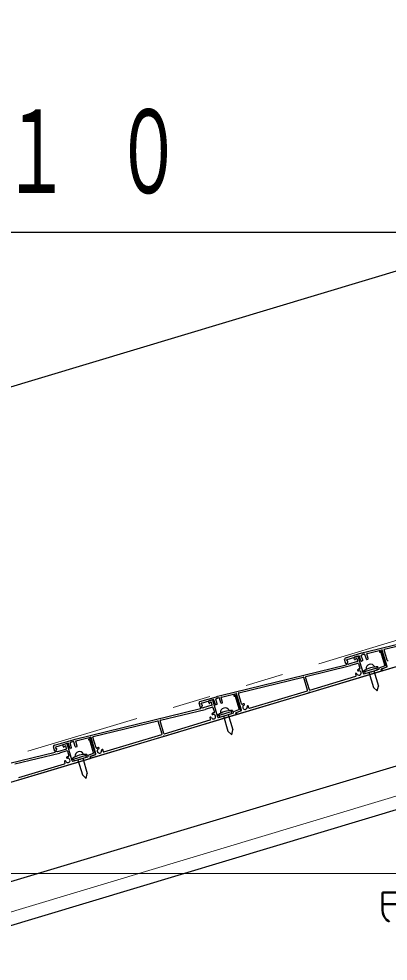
# Model space of a CAD drawing. Units: millimetres on the paper. Extents: x -385 to 224, y -9 to 267.
# Drawn here: x -115.5 to -105.78, y 213.36 to 238.13 of the extents above; entities that cross this region are included whole.
import ezdxf

# ---------------------------------------------------------------- set-up
doc = ezdxf.new("R2010")
doc.units = ezdxf.units.MM
doc.linetypes.add('USER3', pattern=[8, 3, -1, 1, -1, 1, -1])
doc.layers.add('LY_1', color=190, linetype='Continuous', lineweight=25)
doc.styles.add('ＭＳ ゴシック', font='')
doc.styles.get('ＭＳ ゴシック').set_extended_font_data('MS Gothic')

msp = doc.modelspace()

# ---------------------------------------------------------------- linework, layer by layer
at = {"layer": 'LY_1', "color": 7, "linetype": 'USER3', "lineweight": 13}
msp.add_line((-51.089, 238.13), (-126.104, 215.626), dxfattribs=at)
at = {"layer": 'LY_1', "color": 7}
for p, q in [((-122.417, 216.049), (-51.089, 237.448)), ((-120.249, 214.09), (-51.922, 234.588)), ((-122.18, 226.519), (-102.18, 232.519)), ((-122.179, 232.518), (-102.179, 232.518)), ((-106.848, 221.244), (-106.846, 221.244)), ((-106.424, 220.962), (-106.429, 220.978)), ((-106.424, 220.962), (-106.041, 221.077)), ((-106.378, 220.924), (-106.392, 220.972)), ((-106.378, 220.924), (-106.058, 221.019)), ((-106.358, 221.034), (-106.355, 221.023)), ((-106.154, 220.991), (-106.034, 220.591)), ((-106.135, 221.101), (-106.132, 221.09)), ((-106.058, 221.019), (-106.073, 221.067)), ((-106.041, 221.077), (-106.046, 221.093)), ((-106.282, 220.952), (-106.162, 220.552)), ((-106.065, 220.461), (-106.162, 220.552)), ((-106.065, 220.461), (-106.034, 220.591)), ((-110.679, 220.095), (-110.677, 220.095)), ((-110.255, 219.813), (-110.26, 219.829)), ((-110.255, 219.813), (-109.872, 219.928)), ((-110.209, 219.774), (-110.223, 219.822)), ((-110.209, 219.774), (-109.89, 219.87)), ((-110.19, 219.884), (-110.186, 219.874)), ((-110.113, 219.803), (-109.993, 219.403)), ((-109.985, 219.841), (-109.865, 219.441)), ((-109.966, 219.952), (-109.963, 219.941)), ((-109.89, 219.87), (-109.904, 219.918)), ((-109.872, 219.928), (-109.877, 219.944)), ((-109.896, 219.311), (-109.993, 219.403)), ((-109.896, 219.311), (-109.865, 219.441)), ((-114.51, 218.945), (-114.509, 218.945)), ((-114.086, 218.663), (-113.703, 218.778)), ((-113.797, 218.802), (-113.794, 218.791)), ((-113.721, 218.721), (-113.735, 218.769)), ((-113.703, 218.778), (-113.708, 218.794)), ((-114.086, 218.663), (-114.091, 218.679)), ((-114.04, 218.625), (-114.054, 218.673)), ((-114.04, 218.625), (-113.721, 218.721)), ((-114.021, 218.735), (-114.018, 218.724)), ((-113.944, 218.654), (-113.824, 218.253)), ((-113.817, 218.692), (-113.697, 218.292)), ((-113.727, 218.162), (-113.824, 218.253)), ((-113.727, 218.162), (-113.697, 218.292)), ((-118.851, 213.358), (-102.988, 218.117))]:
    msp.add_line(p, q, dxfattribs=at)
at = {"layer": 'LY_1'}
for p, q in [((-106.357, 221.494), (-103.051, 222.3)), ((-105.879, 221.559), (-104.179, 221.973)), ((-106.448, 221.449), (-106.437, 221.47)), ((-106.437, 221.47), (-106.357, 221.494)), ((-106.333, 221.448), (-105.947, 221.542)), ((-106, 221.496), (-105.955, 221.51)), ((-105.999, 221.477), (-105.973, 221.471)), ((-105.867, 221.137), (-105.965, 221.464)), ((-105.822, 221.1), (-105.942, 221.503)), ((-105.806, 221.105), (-105.935, 221.535)), ((-105.92, 220.998), (-104.038, 221.563)), ((-105.803, 221.269), (-105.886, 221.546)), ((-106.887, 221.171), (-106.922, 221.289)), ((-106.9, 221.331), (-106.469, 221.46)), ((-106.868, 221.169), (-106.836, 221.229)), ((-106.859, 221.251), (-106.867, 221.278)), ((-106.86, 221.291), (-106.544, 221.385)), ((-106.585, 221.234), (-106.819, 221.164)), ((-106.662, 221.291), (-106.675, 221.336)), ((-106.576, 221.376), (-106.668, 221.348)), ((-106.629, 221.306), (-106.644, 221.287)), ((-106.609, 221.314), (-106.625, 221.309)), ((-106.579, 221.246), (-106.597, 221.307)), ((-106.428, 220.919), (-106.563, 221.369)), ((-106.494, 221.254), (-106.531, 221.379)), ((-106.446, 221.269), (-106.484, 221.393)), ((-106.453, 221.256), (-106.482, 221.247)), ((-106.4, 221.428), (-106.477, 221.405)), ((-106.448, 221.449), (-106.469, 221.46)), ((-106.35, 221.297), (-106.388, 221.422)), ((-106.303, 221.312), (-106.34, 221.436)), ((-106.338, 221.291), (-106.309, 221.299)), ((-110.188, 220.344), (-106.882, 221.15)), ((-107.942, 220.84), (-106.767, 221.127)), ((-107.837, 220.423), (-105.955, 220.988)), ((-106.876, 221.155), (-106.866, 221.174)), ((-106.852, 221.178), (-106.826, 221.165)), ((-106.571, 221.186), (-106.767, 221.127)), ((-106.559, 221.179), (-106.521, 221.054)), ((-106.416, 220.912), (-106.234, 220.967)), ((-106.213, 220.956), (-106.234, 220.967)), ((-106.213, 220.956), (-106.202, 220.976)), ((-106.202, 220.976), (-106.02, 221.031)), ((-106.013, 221.043), (-106.018, 221.06)), ((-106.012, 221.072), (-105.873, 221.124)), ((-105.948, 221), (-105.957, 221.03)), ((-105.951, 221.042), (-105.828, 221.088)), ((-105.932, 221.005), (-105.941, 221.034)), ((-105.935, 221.047), (-105.812, 221.093)), ((-109.71, 220.409), (-108.011, 220.824)), ((-107.897, 220.478), (-107.999, 220.817)), ((-107.849, 220.493), (-107.95, 220.828)), ((-107.837, 220.486), (-106.632, 220.847)), ((-110.731, 220.181), (-110.3, 220.311)), ((-110.691, 220.141), (-110.375, 220.236)), ((-110.407, 220.226), (-110.5, 220.199)), ((-110.325, 220.105), (-110.363, 220.229)), ((-110.277, 220.119), (-110.315, 220.244)), ((-110.232, 220.279), (-110.308, 220.256)), ((-110.279, 220.3), (-110.3, 220.311)), ((-110.279, 220.3), (-110.268, 220.32)), ((-110.268, 220.32), (-110.188, 220.344)), ((-110.182, 220.148), (-110.219, 220.272)), ((-110.134, 220.162), (-110.171, 220.286)), ((-110.164, 220.299), (-109.778, 220.393)), ((-109.831, 220.347), (-109.786, 220.361)), ((-109.83, 220.328), (-109.804, 220.322)), ((-109.698, 219.987), (-109.797, 220.315)), ((-109.653, 219.951), (-109.774, 220.354)), ((-109.637, 219.956), (-109.766, 220.386)), ((-109.751, 219.849), (-107.869, 220.414)), ((-109.634, 220.12), (-109.717, 220.397)), ((-109.428, 220.009), (-107.904, 220.466)), ((-107.858, 220.434), (-107.869, 220.414)), ((-107.858, 220.434), (-107.837, 220.423)), ((-114.02, 219.195), (-110.714, 220.001)), ((-111.774, 219.691), (-110.598, 219.978)), ((-110.718, 220.022), (-110.754, 220.14)), ((-110.707, 220.006), (-110.697, 220.025)), ((-110.7, 220.02), (-110.667, 220.08)), ((-110.69, 220.102), (-110.698, 220.129)), ((-110.683, 220.029), (-110.657, 220.015)), ((-110.417, 220.084), (-110.65, 220.014)), ((-110.402, 220.036), (-110.598, 219.978)), ((-110.493, 220.141), (-110.506, 220.186)), ((-110.461, 220.156), (-110.476, 220.138)), ((-110.441, 220.164), (-110.456, 220.16)), ((-110.41, 220.097), (-110.428, 220.157)), ((-110.26, 219.77), (-110.395, 220.22)), ((-110.39, 220.03), (-110.352, 219.904)), ((-110.284, 220.107), (-110.313, 220.098)), ((-110.169, 220.141), (-110.141, 220.15)), ((-111.668, 219.274), (-109.786, 219.838)), ((-110.247, 219.763), (-110.065, 219.817)), ((-110.044, 219.806), (-110.065, 219.817)), ((-110.044, 219.806), (-110.033, 219.827)), ((-110.033, 219.827), (-109.851, 219.882)), ((-109.845, 219.894), (-109.85, 219.911)), ((-109.843, 219.923), (-109.705, 219.975)), ((-109.779, 219.851), (-109.788, 219.88)), ((-109.782, 219.893), (-109.659, 219.939)), ((-109.763, 219.856), (-109.772, 219.885)), ((-109.766, 219.897), (-109.643, 219.943)), ((-113.541, 219.26), (-111.842, 219.674)), ((-111.728, 219.329), (-111.83, 219.668)), ((-111.68, 219.343), (-111.781, 219.678)), ((-111.668, 219.337), (-110.463, 219.698)), ((-113.995, 219.149), (-113.609, 219.243)), ((-113.468, 218.806), (-113.597, 219.237)), ((-113.582, 218.7), (-111.7, 219.264)), ((-113.465, 218.97), (-113.548, 219.247)), ((-113.259, 218.859), (-111.735, 219.316)), ((-111.689, 219.285), (-111.7, 219.264)), ((-111.689, 219.285), (-111.668, 219.274)), ((-114.549, 218.872), (-114.585, 218.991)), ((-114.562, 219.032), (-114.131, 219.161)), ((-114.523, 218.992), (-114.206, 219.087)), ((-114.324, 218.992), (-114.338, 219.037)), ((-114.238, 219.077), (-114.331, 219.049)), ((-114.292, 219.007), (-114.307, 218.989)), ((-114.272, 219.015), (-114.287, 219.01)), ((-114.241, 218.947), (-114.259, 219.008)), ((-114.091, 218.62), (-114.226, 219.07)), ((-114.157, 218.955), (-114.194, 219.08)), ((-114.109, 218.97), (-114.146, 219.094)), ((-114.063, 219.13), (-114.139, 219.107)), ((-114.111, 219.15), (-114.131, 219.161)), ((-114.111, 219.15), (-114.099, 219.171)), ((-114.099, 219.171), (-114.02, 219.195)), ((-114.013, 218.998), (-114.05, 219.123)), ((-113.965, 219.013), (-114.002, 219.137)), ((-114.001, 218.992), (-113.972, 219)), ((-113.662, 219.198), (-113.617, 219.211)), ((-113.662, 219.178), (-113.635, 219.172)), ((-113.53, 218.838), (-113.628, 219.165)), ((-113.484, 218.802), (-113.605, 219.204)), ((-117.851, 218.045), (-114.545, 218.852)), ((-115.605, 218.542), (-114.429, 218.828)), ((-114.538, 218.857), (-114.528, 218.876)), ((-114.531, 218.871), (-114.499, 218.931)), ((-114.521, 218.952), (-114.529, 218.979)), ((-114.515, 218.88), (-114.489, 218.866)), ((-114.248, 218.935), (-114.481, 218.865)), ((-114.234, 218.887), (-114.429, 218.828)), ((-114.221, 218.88), (-114.183, 218.755)), ((-114.115, 218.957), (-114.144, 218.949)), ((-113.676, 218.745), (-113.681, 218.761)), ((-113.675, 218.774), (-113.536, 218.826)), ((-113.613, 218.743), (-113.49, 218.789)), ((-113.597, 218.748), (-113.474, 218.794)), ((-115.5, 218.124), (-113.617, 218.689)), ((-115.499, 218.187), (-114.294, 218.549)), ((-114.078, 218.613), (-113.896, 218.668)), ((-113.876, 218.657), (-113.896, 218.668)), ((-113.876, 218.657), (-113.865, 218.678)), ((-113.865, 218.678), (-113.683, 218.732)), ((-113.611, 218.702), (-113.619, 218.731)), ((-113.595, 218.706), (-113.604, 218.736))]:
    msp.add_line(p, q, dxfattribs=at)
at = {"layer": 'LY_1', "color": 7, "lineweight": 13}
for p, q in [((-120.029, 213.358), (-102.988, 218.471)), ((-103.522, 215.66), (-139.089, 215.66))]:
    msp.add_line(p, q, dxfattribs=at)
at = {"layer": 'LY_1', "color": 140, "lineweight": 50}
for p, q in [((-105.922, 215.16), (-105.922, 214.687)), ((-105.922, 215.16), (-96.256, 215.16)), ((-105.922, 214.86), (-101.239, 214.86))]:
    msp.add_line(p, q, dxfattribs=at)
at = {"layer": 'LY_1'}
for centre, radius, start, end in [((-105.997, 221.487), 0.01, 106.6992, 256.6992), ((-105.975, 221.461), 0.01, 16.6992, 76.6992), ((-105.952, 221.5), 0.01, 16.6992, 106.6992), ((-105.944, 221.533), 0.01, 16.6992, 103.7038), ((-105.876, 221.549), 0.01, 103.7038, 196.6992), ((-106.89, 221.299), 0.0333, 106.6992, 196.6992), ((-106.857, 221.281), 0.01, 106.6992, 196.6992), ((-106.849, 221.254), 0.01, 196.6992, 277.172), ((-106.845, 221.234), 0.01, 331.6992, 97.172), ((-106.666, 221.338), 0.01, 106.6992, 196.6992), ((-106.652, 221.294), 0.01, 196.6992, 320.7425), ((-106.622, 221.299), 0.01, 106.6992, 140.7425), ((-106.606, 221.304), 0.01, 16.6992, 106.6992), ((-106.588, 221.243), 0.01, 286.6992, 16.6992), ((-106.573, 221.366), 0.01, 16.6992, 106.6992), ((-106.541, 221.376), 0.01, 16.6992, 106.6992), ((-106.485, 221.257), 0.01, 196.6992, 286.6992), ((-106.474, 221.396), 0.01, 106.6992, 196.6992), ((-106.456, 221.266), 0.01, 286.6992, 16.6992), ((-106.397, 221.419), 0.01, 16.6992, 106.6992), ((-106.341, 221.3), 0.01, 196.6992, 286.6992), ((-106.33, 221.438), 0.01, 103.7038, 196.6992), ((-106.312, 221.309), 0.01, 286.6992, 16.6992), ((-105.787, 221.274), 0.0167, 196.6992, 307.9419), ((-106.877, 221.174), 0.01, 196.6992, 331.6992), ((-106.885, 221.16), 0.01, 283.7038, 331.6992), ((-106.857, 221.17), 0.01, 61.6992, 151.6992), ((-106.857, 221.17), 0.01, 61.6992, 151.6992), ((-106.821, 221.173), 0.01, 241.6992, 286.6992), ((-106.546, 220.934), 0.0583, 200.6743, 102.7242), ((-106.563, 221.01), 0.02, 102.7242, 282.7242), ((-106.568, 221.176), 0.01, 16.6992, 106.6992), ((-106.546, 220.934), 0.0983, 85.4566, 102.7242), ((-106.537, 221.049), 0.0167, 265.4566, 16.6992), ((-106.023, 221.041), 0.01, 286.6992, 16.6992), ((-106.009, 221.063), 0.01, 110.5133, 196.6992), ((-105.947, 221.033), 0.01, 110.5133, 196.6992), ((-105.958, 220.997), 0.01, 286.6992, 16.6992), ((-105.931, 221.037), 0.01, 110.5133, 196.6992), ((-105.923, 221.008), 0.01, 196.6992, 286.6992), ((-105.877, 221.134), 0.01, 290.5133, 16.6992), ((-105.831, 221.097), 0.01, 290.5133, 16.6992), ((-105.815, 221.102), 0.01, 290.5133, 16.6992), ((-108.008, 220.814), 0.01, 16.6992, 103.7038), ((-107.94, 220.831), 0.01, 103.7038, 196.6992), ((-106.619, 220.906), 0.02, 20.6743, 200.6743), ((-106.546, 220.934), 0.0983, 200.6743, 217.9419), ((-106.637, 220.863), 0.0167, 286.6992, 37.9419), ((-106.419, 220.922), 0.01, 196.6992, 286.6992), ((-107.907, 220.475), 0.01, 286.6992, 16.6992), ((-107.84, 220.496), 0.01, 196.6992, 286.6992), ((-110.404, 220.217), 0.01, 16.6992, 106.6992), ((-110.372, 220.226), 0.01, 16.6992, 106.6992), ((-110.305, 220.247), 0.01, 106.6992, 196.6992), ((-110.229, 220.27), 0.01, 16.6992, 106.6992), ((-110.161, 220.289), 0.01, 103.7038, 196.6992), ((-109.828, 220.338), 0.01, 106.6992, 256.6992), ((-109.806, 220.312), 0.01, 16.6992, 76.6992), ((-109.783, 220.351), 0.01, 16.6992, 106.6992), ((-109.776, 220.383), 0.01, 16.6992, 103.7038), ((-109.707, 220.4), 0.01, 103.7038, 196.6992), ((-110.722, 220.149), 0.0333, 106.6992, 196.6992), ((-110.709, 220.025), 0.01, 196.6992, 331.6992), ((-110.716, 220.011), 0.01, 283.7038, 331.6992), ((-110.688, 220.132), 0.01, 106.6992, 196.6992), ((-110.688, 220.02), 0.01, 61.6992, 151.6992), ((-110.688, 220.02), 0.01, 61.6992, 151.6992), ((-110.68, 220.104), 0.01, 196.6992, 277.172), ((-110.676, 220.085), 0.01, 331.6992, 97.172), ((-110.653, 220.024), 0.01, 241.6992, 286.6992), ((-110.497, 220.189), 0.01, 106.6992, 196.6992), ((-110.483, 220.144), 0.01, 196.6992, 320.7425), ((-110.453, 220.15), 0.01, 106.6992, 140.7425), ((-110.438, 220.155), 0.01, 16.6992, 106.6992), ((-110.42, 220.094), 0.01, 286.6992, 16.6992), ((-110.399, 220.027), 0.01, 16.6992, 106.6992), ((-110.316, 220.108), 0.01, 196.6992, 286.6992), ((-110.287, 220.116), 0.01, 286.6992, 16.6992), ((-110.172, 220.151), 0.01, 196.6992, 286.6992), ((-110.143, 220.159), 0.01, 286.6992, 16.6992), ((-109.708, 219.984), 0.01, 290.5133, 16.6992), ((-109.618, 220.124), 0.0167, 196.6992, 307.9419), ((-109.547, 220.034), 0.0983, 110.6743, 127.9419), ((-109.547, 220.034), 0.0583, 110.6743, 12.7242), ((-109.575, 220.107), 0.02, 290.6743, 110.6743), ((-109.471, 220.051), 0.02, 12.7242, 192.7242), ((-109.547, 220.034), 0.0983, 355.4566, 12.7242), ((-109.433, 220.025), 0.0167, 175.4566, 286.6992), ((-110.451, 219.757), 0.02, 20.6743, 200.6743), ((-110.377, 219.785), 0.0983, 200.6743, 217.9419), ((-110.377, 219.785), 0.0583, 200.6743, 102.7242), ((-110.395, 219.861), 0.02, 102.7242, 282.7242), ((-110.377, 219.785), 0.0983, 85.4566, 102.7242), ((-110.368, 219.899), 0.0167, 265.4566, 16.6992), ((-110.25, 219.772), 0.01, 196.6992, 286.6992), ((-109.854, 219.891), 0.01, 286.6992, 16.6992), ((-109.84, 219.914), 0.01, 110.5133, 196.6992), ((-109.779, 219.883), 0.01, 110.5133, 196.6992), ((-109.789, 219.848), 0.01, 286.6992, 16.6992), ((-109.763, 219.888), 0.01, 110.5133, 196.6992), ((-109.754, 219.859), 0.01, 196.6992, 286.6992), ((-109.662, 219.948), 0.01, 290.5133, 16.6992), ((-109.646, 219.953), 0.01, 290.5133, 16.6992), ((-111.839, 219.665), 0.01, 16.6992, 103.7038), ((-111.771, 219.681), 0.01, 103.7038, 196.6992), ((-110.468, 219.714), 0.0167, 286.6992, 37.9419), ((-113.607, 219.234), 0.01, 16.6992, 103.7038), ((-113.539, 219.25), 0.01, 103.7038, 196.6992), ((-111.738, 219.326), 0.01, 286.6992, 16.6992), ((-111.671, 219.346), 0.01, 196.6992, 286.6992), ((-114.553, 219), 0.0333, 106.6992, 196.6992), ((-114.52, 218.982), 0.01, 106.6992, 196.6992), ((-114.328, 219.04), 0.01, 106.6992, 196.6992), ((-114.315, 218.995), 0.01, 196.6992, 320.7425), ((-114.284, 219.001), 0.01, 106.6992, 140.7425), ((-114.269, 219.005), 0.01, 16.6992, 106.6992), ((-114.236, 219.067), 0.01, 16.6992, 106.6992), ((-114.204, 219.077), 0.01, 16.6992, 106.6992), ((-114.137, 219.097), 0.01, 106.6992, 196.6992), ((-114.06, 219.12), 0.01, 16.6992, 106.6992), ((-114.003, 219.001), 0.01, 196.6992, 286.6992), ((-113.993, 219.14), 0.01, 103.7038, 196.6992), ((-113.975, 219.01), 0.01, 286.6992, 16.6992), ((-113.659, 219.188), 0.01, 106.6992, 256.6992), ((-113.638, 219.162), 0.01, 16.6992, 76.6992), ((-113.615, 219.202), 0.01, 16.6992, 106.6992), ((-114.54, 218.875), 0.01, 196.6992, 331.6992), ((-114.547, 218.861), 0.01, 283.7038, 331.6992), ((-114.519, 218.871), 0.01, 61.6992, 151.6992), ((-114.519, 218.871), 0.01, 61.6992, 151.6992), ((-114.512, 218.955), 0.01, 196.6992, 277.172), ((-114.507, 218.935), 0.01, 331.6992, 97.172), ((-114.484, 218.875), 0.01, 241.6992, 286.6992), ((-114.251, 218.945), 0.01, 286.6992, 16.6992), ((-114.231, 218.877), 0.01, 16.6992, 106.6992), ((-114.199, 218.75), 0.0167, 265.4566, 16.6992), ((-114.147, 218.958), 0.01, 196.6992, 286.6992), ((-114.118, 218.967), 0.01, 286.6992, 16.6992), ((-113.685, 218.742), 0.01, 286.6992, 16.6992), ((-113.671, 218.764), 0.01, 110.5133, 196.6992), ((-113.61, 218.734), 0.01, 110.5133, 196.6992), ((-113.594, 218.739), 0.01, 110.5133, 196.6992), ((-113.539, 218.835), 0.01, 290.5133, 16.6992), ((-113.494, 218.799), 0.01, 290.5133, 16.6992), ((-113.478, 218.803), 0.01, 290.5133, 16.6992), ((-113.449, 218.975), 0.0167, 196.6992, 307.9419), ((-113.378, 218.884), 0.0983, 110.6743, 127.9419), ((-113.378, 218.884), 0.0583, 110.6743, 12.7242), ((-113.406, 218.958), 0.02, 290.6743, 110.6743), ((-113.302, 218.902), 0.02, 12.7242, 192.7242), ((-113.378, 218.884), 0.0983, 355.4566, 12.7242), ((-113.264, 218.875), 0.0167, 175.4566, 286.6992), ((-114.282, 218.608), 0.02, 20.6743, 200.6743), ((-114.209, 218.635), 0.0983, 200.6743, 217.9419), ((-114.299, 218.565), 0.0167, 286.6992, 37.9419), ((-114.209, 218.635), 0.0583, 200.6743, 102.7242), ((-114.226, 218.712), 0.02, 102.7242, 282.7242), ((-114.209, 218.635), 0.0983, 85.4566, 102.7242), ((-114.081, 218.623), 0.01, 196.6992, 286.6992), ((-113.62, 218.699), 0.01, 286.6992, 16.6992), ((-113.585, 218.709), 0.01, 196.6992, 286.6992)]:
    msp.add_arc(centre, radius, start, end, dxfattribs=at)
at = {"layer": 'LY_1', "color": 7}
for centre, radius, start, end in [((-106.069, 220.477), 0.617, 87.7746, 125.6239), ((-106.24, 221.046), 0.119, 27.4109, 185.9876), ((-110.072, 219.897), 0.119, 27.4109, 185.9876), ((-109.901, 219.327), 0.617, 87.7746, 125.6239), ((-113.732, 218.178), 0.617, 87.7746, 125.6239), ((-113.903, 218.747), 0.119, 27.4109, 185.9876)]:
    msp.add_arc(centre, radius, start, end, dxfattribs=at)
at = {"layer": 'LY_1', "color": 140, "lineweight": 50}
msp.add_arc((-105.589, 214.687), 0.333, 180, 242.7423, dxfattribs=at)

# ---------------------------------------------------------------- texts
at = {"layer": 'LY_1', "color": 7, "insert": (-112.986, 234.632), "char_height": 2.199, "attachment_point": 5, "style": 'ＭＳ ゴシック'}
msp.add_mtext('\\T1.64;\\W0.6;１０', dxfattribs=at)

doc.saveas('drawing.dxf')
